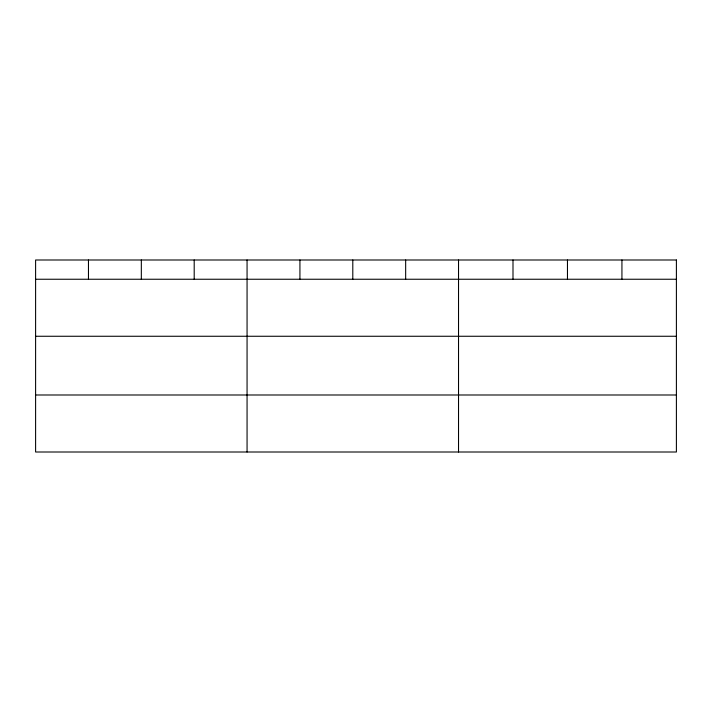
<?xml version="1.0" encoding="UTF-8"?>
<svg xmlns="http://www.w3.org/2000/svg" width="712" height="712" viewBox="0 0 712 712"><rect width="100%" height="100%" fill="white"/><g stroke="black" fill="none" stroke-linecap="round" stroke-linejoin="round"><path stroke-width="1.07" d="M35.6 279.246L676.4 279.246M35.6 336.26L676.4 336.26M35.6 394.991L676.4 394.991M621.932 259.996L621.932 279.246M567.464 259.996L567.464 279.246M512.996 259.996L512.996 279.246M458.528 259.996L458.528 452.004M405.662 259.996L405.662 279.246M352.796 259.996L352.796 279.246M299.93 259.996L299.93 279.246M247.064 259.996L247.064 452.004M194.198 259.996L194.198 279.246M141.332 259.996L141.332 279.246M88.466 259.996L88.466 279.246M676.4 259.996L35.6 259.996L35.6 452.004L676.4 452.004L676.4 259.996"/></g></svg>
